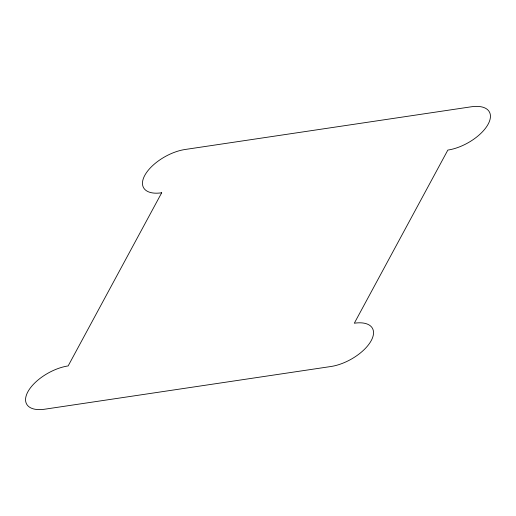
<?xml version="1.0" encoding="UTF-8"?>
<svg xmlns="http://www.w3.org/2000/svg" width="516" height="516" viewBox="0 0 516 516"><rect width="100%" height="100%" fill="white"/><g stroke="black" fill="none" stroke-linecap="round" stroke-linejoin="round"><path stroke-width="0.77" d="M161.689 192.778L68.157 365.921A34.108 16.693 -29 0 0 27.851 391.831A34.108 16.693 -29 0 0 44.776 409.201L330.93 366.508A34.108 16.693 -29 0 0 371.236 340.599A34.108 16.693 -29 0 0 354.311 323.222L447.843 150.079A34.108 16.693 -29 0 0 488.149 124.169A34.108 16.693 -29 0 0 471.224 106.799L185.07 149.492A34.108 16.693 -29 0 0 144.764 175.401A34.108 16.693 -29 0 0 161.689 192.778"/></g></svg>
